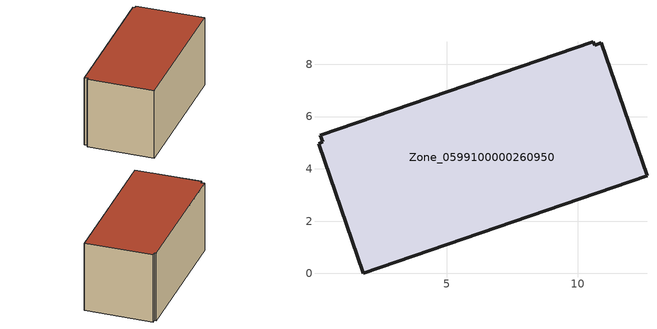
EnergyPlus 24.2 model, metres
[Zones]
Zone_0599100000260950
 floor ground (C_G): 0.26,5.03 0.16,5.29 10.61,8.87 10.66,8.73 10.9,8.81 12.66,3.73 1.81,0 0.09,4.97 z0
 wall outside (C_F): 10.9,8.81 10.66,8.73 10.61,8.87 0.16,5.29 0.26,5.03 0.09,4.97 1.81,0 12.66,3.73 10.9,8.81 z0:5.75
 roof outside (C_R): 0.16,5.29 0.26,5.03 0.09,4.97 1.81,0 12.66,3.73 10.9,8.81 10.66,8.73 10.61,8.87 z5.75
[BUILDING]
Pand.0599100000260950: North Axis=0; Terrain=City; Loads Convergence Tolerance Value=0.04; Temperature Convergence Tolerance Value=0.4; Solar Distribution=FullExterior; Maximum Number of Warmup Days=25; Minimum Number of Warmup Days=1
[Site:Location]
Rotterdam.The.Hague.AP_ZH_NLD Design_Conditions: Latitude=51.96; Longitude=4.45; Time Zone=1; Elevation=-4.5
[SITE:GROUNDTEMPERATURE:BUILDINGSURFACE]
18, 18, 18, 18, 18, 18, 18, 18, 18, 18, 18, 18
[MATERIAL] Thermal Absorptance=0.9; Solar Absorptance=0.7; Visible Absorptance=0.7
Name | Roughness | Thickness | Conductivity | Density | Specific Heat
G.TC.1975-1991 | MediumSmooth | 0.15 | 0.288461 | 540 | 1210
F.TC.1975-1991 | Rough | 0.3 | 0.230769 | 1920 | 840
R.TC.1975-1991 | MediumRough | 0.2 | 0.153846 | 1500 | 1000
[CONSTRUCTION]
C_G: G.TC.1975-1991
C_F: F.TC.1975-1991
C_R: R.TC.1975-1991
[ZONE]
Zone_0599100000260950: Type=1; Multiplier=1; Ceiling Height=Autocalculate; Volume=Autocalculate; Floor Area=autocalculate; Part of Total Floor Area=Yes
[ZONEINFILTRATION:DESIGNFLOWRATE]
Infil_Zone_0599100000260950: Zone or ZoneList or Space or SpaceList=Zone_0599100000260950; Schedule=AlwaysOn; Design Flow Rate Calculation Method=Flow/Area; Flow Rate per Floor Area=0.003; Constant Term Coefficient=1; Temperature Term Coefficient=0; Velocity Term Coefficient=0; Velocity Squared Term Coefficient=0
[HVACTEMPLATE:ZONE:IDEALLOADSAIRSYSTEM]
Zone_0599100000260950: Maximum Heating Supply Air Temperature=50; Minimum Cooling Supply Air Temperature=13; Maximum Heating Supply Air Humidity Ratio=0.0156; Minimum Cooling Supply Air Humidity Ratio=0.0077; Heating Limit=NoLimit; Cooling Limit=NoLimit; Dehumidification Control Type=ConstantSensibleHeatRatio; Cooling Sensible Heat Ratio=0.7; Dehumidification Setpoint=60; Humidification Control Type=None; Humidification Setpoint=30; Outdoor Air Method=None; Outdoor Air Flow Rate per Person=0.00944; Outdoor Air Flow Rate per Zone Floor Area=0; Outdoor Air Flow Rate per Zone=0; Demand Controlled Ventilation Type=None; Outdoor Air Economizer Type=NoEconomizer; Heat Recovery Type=None; Sensible Heat Recovery Effectiveness=0.7; Latent Heat Recovery Effectiveness=0.65
[ZONECONTROL:THERMOSTAT]
ThermostatControl_Zone_0599100000260950: Zone or ZoneList=Zone_0599100000260950; Control Type Schedule=DualSetpointControlType; Control 1=Thermostat_Zone_0599100000260950; Temperature Difference Between Cutout And Setpoint=0
[THERMOSTATSETPOINT:DUALSETPOINT]
Thermostat_Zone_0599100000260950: Heating Setpoint Temperature Schedule=HeatingSetpoint_Zone_0599100000260950; Cooling Setpoint Temperature Schedule=CoolingSetpoint_Zone_0599100000260950
[SCHEDULE:COMPACT]
HeatingSetpoint_Zone_0599100000260950: Through: 12/31, For: AllDays, Until: 24:00, 21
CoolingSetpoint_Zone_0599100000260950: Through: 12/31, For: AllDays, Until: 24:00, 24
DualSetpointControlType: Through: 12/31, For: AllDays, Until: 24:00, 4
AlwaysOn: Through: 12/31, For: AllDays, Until: 24:00, 1
